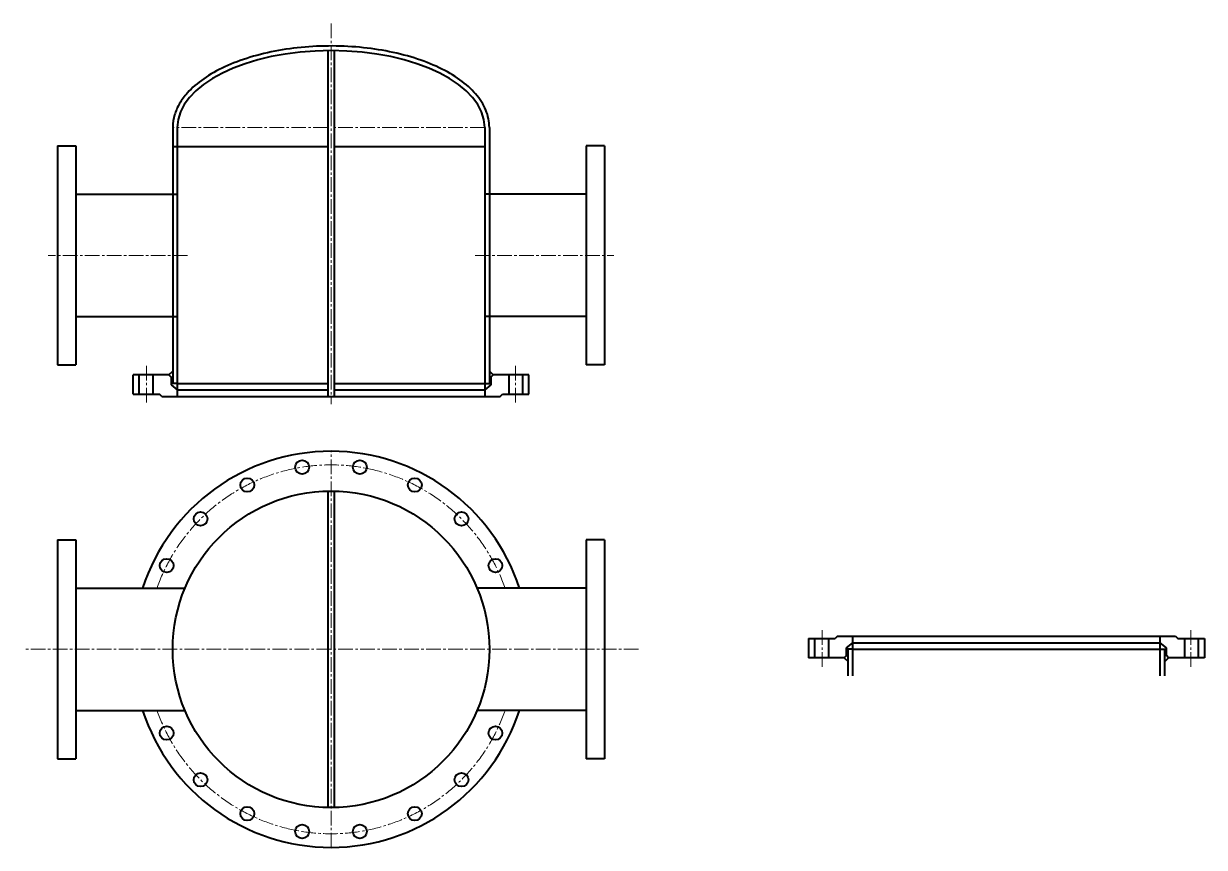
# Model space of a CAD drawing. Header units: millimetres. Extents: x -429811 to -211006, y 118619 to 258323.
# Drawn here: x -212543 to -211006, y 122470 to 123542 of the extents above; entities that cross this region are included whole.
import ezdxf

# ---------------------------------------------------------------- set-up
doc = ezdxf.new("R2010")
doc.units = ezdxf.units.MM
doc.linetypes.add('CENTER2', pattern=[28.575, 19.05, -3.175, 3.175, -3.175])
doc.layers.add('图层1', color=7, linetype='Continuous', lineweight=40)
doc.layers.add('图层6', color=4, linetype='CENTER2', lineweight=20)

msp = doc.modelspace()

# ---------------------------------------------------------------- linework, layer by layer
at = {"layer": '图层1'}
for p, q in [((-212146.71, 123506.59), (-212146.71, 123056.59)), ((-212138.71, 123506.59), (-212138.71, 123056.59)), ((-212348.71, 123406.59), (-212348.71, 123073.59)), ((-212342.71, 123406.59), (-212342.71, 123065.16)), ((-211942.71, 123406.59), (-211942.71, 123065.16)), ((-211936.71, 123406.59), (-211936.71, 123073.59)), ((-212498.71, 123382.59), (-212498.71, 123097.59)), ((-212498.71, 123382.59), (-212474.71, 123382.59)), ((-212474.71, 123382.59), (-212474.71, 123097.59)), ((-212146.71, 123381.59), (-212348.71, 123381.59)), ((-211942.71, 123381.59), (-212138.71, 123381.59)), ((-211810.71, 123382.59), (-211810.71, 123097.59)), ((-211786.71, 123382.59), (-211810.71, 123382.59)), ((-211786.71, 123382.59), (-211786.71, 123097.59)), ((-212474.71, 123319.59), (-212342.71, 123319.59)), ((-211810.71, 123319.59), (-211942.71, 123319.59)), ((-212474.71, 123160.59), (-212342.71, 123160.59)), ((-211810.71, 123160.59), (-211942.71, 123160.59)), ((-212498.71, 123097.59), (-212474.71, 123097.59)), ((-211786.71, 123097.59), (-211810.71, 123097.59)), ((-212400.21, 123059.59), (-212400.21, 123084.59)), ((-212353.71, 123084.59), (-212400.21, 123084.59)), ((-212392.33, 123059.59), (-212392.33, 123084.59)), ((-212374.33, 123059.59), (-212374.33, 123084.59)), ((-212353.71, 123084.59), (-212348.71, 123089.59)), ((-212353.71, 123084.59), (-212350.71, 123081.59)), ((-212350.71, 123081.59), (-212350.71, 123071.59)), ((-212350.71, 123081.59), (-212348.71, 123081.59)), ((-211931.71, 123084.59), (-211936.71, 123089.59)), ((-211934.71, 123081.59), (-211936.71, 123081.59)), ((-211931.71, 123084.59), (-211934.71, 123081.59)), ((-211934.71, 123081.59), (-211934.71, 123071.59)), ((-211885.21, 123084.59), (-211931.71, 123084.59)), ((-211911.09, 123059.59), (-211911.09, 123084.59)), ((-211893.09, 123059.59), (-211893.09, 123084.59)), ((-211885.21, 123059.59), (-211885.21, 123084.59)), ((-212342.71, 123073.59), (-212350.71, 123073.59)), ((-212350.71, 123071.59), (-212342.71, 123065.16)), ((-212342.71, 123073.59), (-212146.71, 123073.59)), ((-212138.71, 123073.59), (-211942.71, 123073.59)), ((-211942.71, 123073.59), (-211934.71, 123073.59)), ((-211934.71, 123071.59), (-211942.71, 123065.16)), ((-212400.21, 123059.59), (-212365.71, 123059.59)), ((-212362.71, 123056.59), (-212365.71, 123059.59)), ((-212362.71, 123056.59), (-211922.71, 123056.59)), ((-212342.71, 123065.16), (-212342.71, 123056.59)), ((-212342.71, 123065.16), (-212146.71, 123065.16)), ((-212138.71, 123065.16), (-211942.71, 123065.16)), ((-211942.71, 123065.16), (-211942.71, 123056.59)), ((-211922.71, 123056.59), (-211919.71, 123059.59)), ((-211919.71, 123059.59), (-211885.21, 123059.59)), ((-212146.71, 122933.48), (-212146.71, 122521.56)), ((-212138.71, 122933.48), (-212138.71, 122521.56)), ((-212498.71, 122870.02), (-212474.71, 122870.02)), ((-212498.71, 122870.02), (-212498.71, 122585.02)), ((-212474.71, 122870.02), (-212474.71, 122585.02)), ((-211786.71, 122870.02), (-211810.71, 122870.02)), ((-211810.71, 122870.02), (-211810.71, 122585.02)), ((-211786.71, 122870.02), (-211786.71, 122585.02)), ((-212474.71, 122807.02), (-212332.75, 122807.02)), ((-211810.71, 122807.02), (-211952.66, 122807.02)), ((-211483.81, 122744.52), (-211486.81, 122741.52)), ((-211483.81, 122744.52), (-211043.81, 122744.52)), ((-211463.81, 122735.95), (-211463.81, 122744.52)), ((-211063.81, 122735.95), (-211063.81, 122744.52)), ((-211043.81, 122744.52), (-211040.81, 122741.52)), ((-211521.31, 122741.52), (-211521.31, 122716.52)), ((-211521.31, 122741.52), (-211486.81, 122741.52)), ((-211513.44, 122741.52), (-211513.44, 122716.52)), ((-211495.44, 122741.52), (-211495.44, 122716.52)), ((-211471.81, 122729.52), (-211463.81, 122735.95)), ((-211471.81, 122719.52), (-211471.81, 122729.52)), ((-211463.81, 122727.52), (-211471.81, 122727.52)), ((-211469.81, 122692.81), (-211469.81, 122727.52)), ((-211463.81, 122735.95), (-211063.81, 122735.95)), ((-211463.81, 122692.81), (-211463.81, 122735.95)), ((-211463.81, 122727.52), (-211063.81, 122727.52)), ((-211063.81, 122692.81), (-211063.81, 122735.95)), ((-211055.81, 122729.52), (-211063.81, 122735.95)), ((-211063.81, 122727.52), (-211055.81, 122727.52)), ((-211057.81, 122692.81), (-211057.81, 122727.52)), ((-211055.81, 122719.52), (-211055.81, 122729.52)), ((-211040.81, 122741.52), (-211006.31, 122741.52)), ((-211032.19, 122741.52), (-211032.19, 122716.52)), ((-211014.19, 122741.52), (-211014.19, 122716.52)), ((-211006.31, 122741.52), (-211006.31, 122716.52)), ((-211474.81, 122716.52), (-211521.31, 122716.52)), ((-211474.82, 122716.52), (-211469.81, 122711.52)), ((-211474.81, 122716.52), (-211471.81, 122719.52)), ((-211471.81, 122719.52), (-211469.81, 122719.52)), ((-211055.81, 122719.52), (-211057.81, 122719.52)), ((-211052.81, 122716.52), (-211057.81, 122711.52)), ((-211052.81, 122716.52), (-211055.81, 122719.52)), ((-211006.31, 122716.52), (-211052.82, 122716.52)), ((-212474.71, 122648.02), (-212332.75, 122648.02)), ((-211810.71, 122648.02), (-211952.66, 122648.02)), ((-212498.71, 122585.02), (-212474.71, 122585.02)), ((-211786.71, 122585.02), (-211810.71, 122585.02))]:
    msp.add_line(p, q, dxfattribs=at)
for centre, radius in [((-212180.25, 122964.56), 9), ((-212105.16, 122964.56), 9), ((-212251.66, 122941.36), 9), ((-212033.75, 122941.36), 9), ((-212142.71, 122727.52), 206), ((-212312.41, 122897.22), 9), ((-211973, 122897.22), 9), ((-212356.55, 122836.47), 9), ((-211928.86, 122836.47), 9), ((-212356.55, 122618.56), 9), ((-211928.86, 122618.56), 9), ((-212312.41, 122557.81), 9), ((-211973, 122557.81), 9), ((-212251.66, 122513.68), 9), ((-212033.75, 122513.68), 9), ((-212180.25, 122490.47), 9), ((-212105.16, 122490.47), 9)]:
    msp.add_circle(centre, radius, dxfattribs=at)
for start, end in [(17.96624, 162.03376), (197.96624, 342.03376)]:
    msp.add_arc((-212142.71, 122727.52), 257.73, start, end, dxfattribs=at)
msp.add_ellipse((-212142.71, 123406.59), major_axis=(-200, 0), ratio=0.5, start_param=3.1415927, end_param=6.2831853, dxfattribs=at)
msp.add_open_spline([(-211936.71, 123406.59), (-211936.71, 123410.42), (-211937.1, 123414.24), (-211938.65, 123421.81), (-211939.82, 123425.56), (-211942.87, 123432.91), (-211944.77, 123436.52), (-211951.39, 123446.96), (-211957.1, 123453.54), (-211970.82, 123465.87), (-211978.85, 123471.62), (-211996.9, 123482.14), (-212006.92, 123486.91), (-212028.58, 123495.34), (-212040.22, 123498.99), (-212064.67, 123505.05), (-212077.49, 123507.46), (-212103.79, 123510.94), (-212117.28, 123512.02), (-212144.42, 123512.82), (-212158.07, 123512.53), (-212184.99, 123510.6), (-212198.26, 123508.96), (-212223.91, 123504.37), (-212236.29, 123501.43), (-212259.68, 123494.35), (-212270.69, 123490.22), (-212290.94, 123480.88), (-212300.17, 123475.68), (-212316.49, 123464.37), (-212323.58, 123458.26), (-212333.5, 123447.27), (-212336.97, 123442.6), (-212342.63, 123432.95), (-212344.82, 123427.97), (-212347.82, 123417.82), (-212348.62, 123412.64), (-212348.7, 123407.17), (-212348.71, 123406.88), (-212348.71, 123406.59)], degree=3, knots=[3.1415927, 3.1415927, 3.1415927, 3.1415927, 3.2439965, 3.2439965, 3.3464004, 3.3464004, 3.4488042, 3.4488042, 3.6496646, 3.6496646, 3.850525, 3.850525, 4.0513854, 4.0513854, 4.2522459, 4.2522459, 4.4531063, 4.4531063, 4.6539667, 4.6539667, 4.8548271, 4.8548271, 5.0556875, 5.0556875, 5.256548, 5.256548, 5.4574084, 5.4574084, 5.6582688, 5.6582688, 5.8591292, 5.8591292, 5.9978989, 5.9978989, 6.1366686, 6.1366686, 6.2754383, 6.2754383, 6.2831853, 6.2831853, 6.2831853, 6.2831853], dxfattribs=at)
at = {"layer": '图层6'}
for p, q in [((-212142.71, 123541.72), (-212142.71, 123046.57)), ((-212146.71, 123406.59), (-212348.71, 123406.59)), ((-211942.71, 123406.59), (-212138.71, 123406.59)), ((-212329.57, 123240.09), (-212510.89, 123240.09)), ((-211955.06, 123240.09), (-211774.71, 123240.09)), ((-212382.71, 123096.5), (-212382.71, 123046.61)), ((-211902.71, 123096.5), (-211902.71, 123046.61)), ((-212142.71, 122469.78), (-212142.71, 122985.25)), ((-211503.81, 122704.61), (-211503.81, 122754.5)), ((-211023.81, 122704.61), (-211023.81, 122754.5)), ((-211742.7, 122727.52), (-212542.71, 122727.52))]:
    msp.add_line(p, q, dxfattribs=at)
for start, end in [(19.34466, 160.65534), (199.34466, 340.65534)]:
    msp.add_arc((-212142.71, 122727.52), 240, start, end, dxfattribs=at)

doc.saveas('drawing.dxf')
